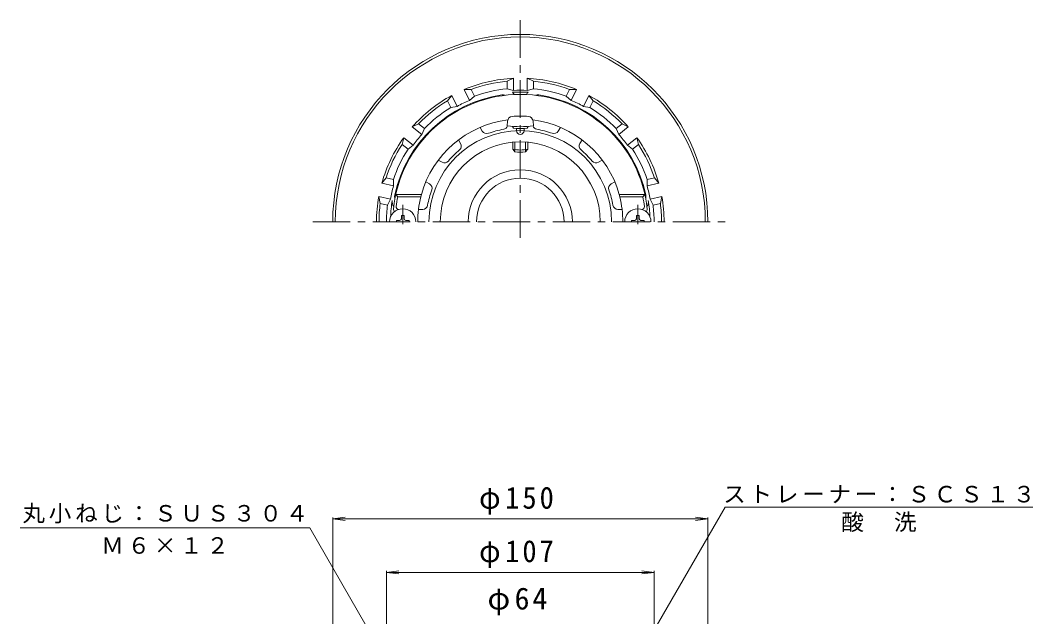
# Model space of a CAD drawing. Units: millimetres, scale not verified. Extents: x -222 to 229, y -346 to 326.
# Drawn here: x -222 to 182.9, y 87.2 to 325.8 of the extents above; entities that cross this region are included whole.
import ezdxf

# ---------------------------------------------------------------- set-up
doc = ezdxf.new("R2010")
doc.units = ezdxf.units.MM
doc.header["$LTSCALE"] = 3
doc.linetypes.add('CHAIN1', pattern=[8, 5, -1, 1, -1])
for name, color, linetype, lineweight in [('0-0_通り芯', 3, 'Continuous', 9), ('0-2_仕上', 4, 'Continuous', 9), ('0-4_その他', 7, 'Continuous', 9), ('0-5_寸法', 7, 'Continuous', 9)]:
    doc.layers.add(name, color=color, linetype=linetype, lineweight=lineweight)
doc.styles.add('ＭＳ ゴシック', font='')
doc.styles.get('ＭＳ ゴシック').set_extended_font_data('MS Gothic')

msp = doc.modelspace()

# ---------------------------------------------------------------- linework, layer by layer
at = {"layer": '0-0_通り芯', "linetype": 'CHAIN1'}
for p, q in [((-22, 325.844), (-22, 238.17)), ((-105.009, 245.178), (61, 245.178))]:
    msp.add_line(p, q, dxfattribs=at)
at = {"layer": '0-0_通り芯'}
for p, q in [((-27.25, 301.434), (-24.75, 302.613)), ((-27.25, 301.434), (-27.25, 298.42)), ((-24.75, 297.796), (-24.75, 302.613)), ((-16.75, 301.434), (-19.25, 302.613)), ((-19.25, 297.796), (-19.25, 302.613)), ((-16.75, 301.434), (-16.75, 298.42)), ((-51.138, 293.585), (-49.397, 295.732)), ((-47.307, 291.392), (-49.397, 295.732)), ((-41.678, 298.14), (-44.442, 298.118)), ((-42.352, 293.778), (-44.442, 298.118)), ((-41.678, 298.14), (-40.37, 295.425)), ((-27.25, 298.42), (-24.75, 297.796)), ((-16.75, 298.42), (-19.25, 297.796)), ((-2.322, 298.14), (-3.629, 295.425)), ((-2.322, 298.14), (0.442, 298.118)), ((-1.647, 293.778), (0.442, 298.118)), ((3.308, 291.392), (5.398, 295.732)), ((7.139, 293.585), (5.398, 295.732)), ((-51.138, 293.585), (-49.831, 290.869)), ((-40.37, 295.425), (-42.352, 293.778)), ((-3.629, 295.425), (-1.647, 293.778)), ((7.139, 293.585), (5.831, 290.869)), ((-49.831, 290.869), (-47.307, 291.392)), ((5.831, 290.869), (3.308, 291.392)), ((-62.709, 284.357), (-65.189, 283.138)), ((-62.709, 284.357), (-60.353, 282.478)), ((18.709, 284.357), (16.353, 282.478)), ((18.709, 284.357), (21.19, 283.138)), ((-61.423, 280.135), (-65.189, 283.138)), ((-60.352, 282.478), (-61.423, 280.135)), ((16.353, 282.478), (17.424, 280.135)), ((17.424, 280.135), (21.19, 283.138)), ((-69.255, 276.148), (-68.618, 278.838)), ((-69.255, 276.148), (-66.899, 274.269)), ((-64.853, 275.835), (-68.618, 278.838)), ((-66.899, 274.269), (-64.853, 275.835)), ((20.853, 275.835), (24.619, 278.838)), ((22.9, 274.269), (20.853, 275.835)), ((25.256, 276.148), (22.9, 274.269)), ((25.256, 276.148), (24.619, 278.838)), ((-75.677, 262.815), (-77.382, 260.64)), ((-72.686, 259.568), (-77.382, 260.64)), ((-75.677, 262.815), (-72.738, 262.144)), ((-72.738, 262.144), (-72.686, 259.568)), ((28.739, 262.144), (28.687, 259.568)), ((28.687, 259.568), (33.383, 260.64)), ((31.677, 262.815), (28.739, 262.144)), ((31.677, 262.815), (33.383, 260.64)), ((-78.013, 252.578), (-78.606, 255.277)), ((-73.91, 254.206), (-78.606, 255.277)), ((29.911, 254.206), (34.607, 255.277)), ((34.013, 252.578), (34.607, 255.277)), ((-78.013, 252.578), (-75.075, 251.907)), ((-75.075, 251.907), (-73.91, 254.206)), ((31.075, 251.907), (29.911, 254.206)), ((34.013, 252.578), (31.075, 251.907))]:
    msp.add_line(p, q, dxfattribs=at)
for centre, radius, start, end in [((-22, 245.178), 75, 0, 180), ((-22, 245.178), 74, 0, 180), ((-22, 245.178), 57.5, 92.74126, 112.97302), ((-22, 245.178), 56.5, 95.33163, 110.38268), ((-22, 245.178), 57.5, 67.02698, 87.25874), ((-22, 245.178), 56.5, 69.61734, 84.66838), ((-22, 245.178), 51.315, 98.33057, 168.05475), ((-22, 245.178), 57.5, 118.45555, 138.68732), ((-22, 245.178), 53.5, 95.63153, 110.08275), ((-29, 292.983), 3, 71.07861, 98.33067), ((-22, 215.264), 81.867, 87.78403, 92.21597), ((-28.414, 294.08), 4.416, 27.47607, 42.62891), ((-22, 245.178), 52.69, 87.00821, 92.99167), ((-15.585, 294.08), 4.416, 137.37109, 152.52393), ((-22, 245.178), 53.5, 69.91725, 84.36847), ((-15, 292.983), 3, 81.66933, 108.92133), ((-22, 245.178), 51.315, 11.94525, 81.66943), ((-22, 245.178), 57.5, 41.31268, 61.54445), ((-22, 245.178), 56.5, 121.04591, 136.09695), ((-22, 245.178), 52.69, 112.72258, 118.70607), ((-22, 245.178), 52.69, 61.29393, 67.27742), ((-22, 245.178), 56.5, 43.90305, 58.95409), ((-22, 245.178), 53.5, 121.34583, 135.79704), ((-22, 245.178), 53.5, 44.20296, 58.65417), ((-22, 245.178), 52.69, 138.43687, 144.42036), ((-22, 245.178), 52.69, 35.57964, 41.56313), ((-22, 245.178), 57.5, 144.16983, 164.4016), ((-22, 245.178), 56.5, 146.76019, 161.81123), ((-22, 245.178), 57.5, 15.5984, 35.83017), ((-22, 245.178), 56.5, 18.18877, 33.23981), ((-22, 245.178), 53.5, 147.0601, 161.51132), ((-22, 245.178), 53.5, 18.48868, 32.9399), ((-22, 245.178), 20.849, 0, 180), ((-22, 245.178), 52.69, 164.15117, 170.13466), ((-22, 245.178), 17.487, 0, 180), ((-22, 245.178), 52.69, 9.86536, 15.84885), ((-22, 245.178), 57.5, 169.88412, 180), ((-69.268, 255.178), 3, 168.05467, 195.30696), ((25.269, 255.178), 3, 344.69295, 11.94533), ((-22, 245.178), 57.5, 0, 10.11588), ((-22, 245.178), 56.5, 172.47449, 180), ((-22, 245.178), 53.5, 172.7744, 180), ((-22, 245.178), 51.904, 170.58484, 177.82471), ((-70.245, 253.178), 3, 170.58498, 217.49829), ((26.245, 253.178), 3, 322.50171, 9.41502), ((-22, 245.178), 51.904, 2.17531, 9.41516), ((-22, 245.178), 53.5, 0, 7.2256), ((-22, 245.178), 56.5, 0, 7.52551)]:
    msp.add_arc(centre, radius, start, end, dxfattribs=at)
at = {"layer": '0-2_仕上'}
for p, q in [((-27.25, 283.615), (-27.083, 285.519)), ((-16.75, 283.615), (-16.916, 285.519)), ((-24.714, 282.655), (-25.124, 283.386)), ((-19.286, 282.655), (-18.875, 283.386)), ((-25, 277.088), (-25, 274.273)), ((-24.13, 277.144), (-24.13, 273.23)), ((-19.87, 277.144), (-19.87, 273.23)), ((-19, 277.088), (-19, 274.273)), ((-24.13, 273.23), (-25, 274.273)), ((-19, 274.273), (-19.87, 273.23)), ((-69.496, 247.678), (-69.518, 246.428)), ((25.497, 247.678), (25.518, 246.428)), ((-71.5, 245.675), (-70.249, 245.696)), ((-71.5, 245.675), (-71.5, 245.178)), ((-70.249, 245.696), (-69.751, 245.929)), ((-69.518, 246.428), (-69.751, 245.929)), ((-68.481, 246.428), (-68.249, 245.929)), ((-67.75, 245.696), (-68.249, 245.929)), ((-66.5, 245.675), (-67.75, 245.696)), ((-66.5, 245.675), (-66.5, 245.178)), ((22.5, 245.675), (23.751, 245.696)), ((22.5, 245.675), (22.5, 245.178)), ((23.751, 245.696), (24.249, 245.929)), ((24.482, 246.428), (24.249, 245.929)), ((25.518, 246.428), (25.751, 245.929)), ((26.25, 245.696), (25.751, 245.929)), ((27.5, 245.675), (26.25, 245.696)), ((27.5, 245.675), (27.5, 245.178))]:
    msp.add_line(p, q, dxfattribs=at)
at = {"layer": '0-2_仕上', "color": 6}
for p, q in [((-37.184, 281.478), (-38.053, 282.982)), ((-23.5, 281.672), (-23.5, 282.53)), ((-20.5, 281.672), (-20.5, 282.53)), ((-6.816, 281.478), (-5.947, 282.982)), ((-45.844, 276.478), (-46.713, 277.982)), ((1.845, 276.478), (2.713, 277.982)), ((-53.299, 269.022), (-54.804, 269.891)), ((9.3, 269.022), (10.804, 269.891)), ((-58.299, 260.362), (-59.804, 261.231)), ((14.3, 260.362), (15.804, 261.231)), ((-61.028, 250.178), (-62.766, 250.178)), ((17.029, 250.178), (18.766, 250.178))]:
    msp.add_line(p, q, dxfattribs=at)
at = {"layer": '0-2_仕上', "linetype": 'CHAIN1'}
for p, q in [((-69, 251.934), (-69, 244.268)), ((25, 251.934), (25, 244.268))]:
    msp.add_line(p, q, dxfattribs=at)
at = {"layer": '0-2_仕上', "color": 6}
for points in [[(-61.571, 256.178), (-71.799, 256.178), (-70.99, 255.178)], [(-61.571, 256.178), (-61.762, 255.178), (-70.99, 255.178)], [(17.571, 256.178), (17.762, 255.178), (26.99, 255.178)], [(17.571, 256.178), (27.8, 256.178), (26.99, 255.178)]]:
    msp.add_lwpolyline(points, dxfattribs=at)
at = {"layer": '0-2_仕上'}
for points in [[(-69.496, 247.678), (-68.503, 247.678), (-68.481, 246.428)], [(25.497, 247.678), (24.504, 247.678), (24.482, 246.428)]]:
    msp.add_lwpolyline(points, dxfattribs=at)
at = {"layer": '0-2_仕上', "color": 6}
for centre, radius, start, end in [((-22, 245.178), 51, 5.73915, 174.26085), ((-22, 245.178), 41.071, 96.99249, 164.46504), ((-29, 284.206), 2, 280.16846, 342.19476), ((-22, 245.178), 41.071, 15.53496, 83.00751), ((-15, 284.206), 2, 197.80524, 259.83154), ((-22, 245.178), 36.511, 0, 180), ((-35.452, 282.478), 2, 210.00014, 289.83154), ((-22, 245.178), 37.651, 100.16829, 109.83171), ((-22, 281.689), 1.5, 180.83414, 359.16586), ((-22, 245.178), 37.651, 70.16829, 79.83171), ((-8.548, 282.478), 2, 250.16846, 329.99986), ((-22, 245.178), 32, 0, 180), ((-47.576, 275.478), 2, 310.16846, 29.99986), ((3.577, 275.478), 2, 150.00014, 229.83154), ((-22, 245.178), 37.651, 130.16829, 139.83171), ((-22, 245.178), 37.651, 40.16829, 49.83171), ((-52.299, 270.754), 2, 240.00014, 319.83154), ((8.3, 270.754), 2, 220.16846, 299.99986), ((-59.299, 258.63), 2, 340.16846, 59.99986), ((15.3, 258.63), 2, 120.00014, 199.83154), ((-22, 245.178), 50, 168.46304, 172.9666), ((-22, 245.178), 41, 165.883, 180), ((-22, 245.178), 37.651, 160.16829, 169.83171), ((-22, 245.178), 37.651, 10.16829, 19.83171), ((-22, 245.178), 41, 0, 14.117), ((-22, 245.178), 50, 7.0334, 11.53696), ((-70.631, 251.178), 1, 172.96663, 270), ((-61.028, 252.178), 2, 270.00014, 349.83154), ((17.029, 252.178), 2, 190.16846, 269.99986), ((26.632, 251.178), 1, 270, 7.03337), ((-71.749, 250.178), 1, 174.26088, 240.50867), ((27.75, 250.178), 1, 299.49022, 5.73912)]:
    msp.add_arc(centre, radius, start, end, dxfattribs=at)
at = {"layer": '0-2_仕上'}
for centre, radius, start, end in [((-22, 257.515), 30, 83.6618, 96.3382), ((-22, 322.266), 39.006, 262.2648, 277.73523), ((-25.091, 285.344), 2, 96.33817, 175.00002), ((-18.909, 285.344), 2, 4.99998, 83.66183), ((-22, 303.032), 20.557, 262.41325, 277.58655), ((-22, 287.1), 13.173, 256.83595, 283.16405), ((-22, 287.1), 14.032, 261.26909, 278.73091), ((-69, 245.178), 5.25, 0, 180), ((25, 245.178), 5.25, 0, 180)]:
    msp.add_arc(centre, radius, start, end, dxfattribs=at)
at = {"layer": '0-4_その他'}
for p, q in [((-97, 126.326), (-92.043, 126.978)), ((-97, -8.266), (-97, 126.926)), ((-97, 126.326), (53, 126.326)), ((-97, 126.326), (-92.043, 125.673)), ((53, 126.326), (48.043, 126.978)), ((53, 126.326), (48.043, 125.673)), ((53, -8.266), (53, 126.926)), ((-75.5, 104.949), (-70.542, 105.602)), ((-75.5, -1.266), (-75.5, 105.549)), ((31.5, 104.949), (26.543, 105.602)), ((31.5, -1.266), (31.5, 105.549)), ((-75.5, 104.949), (31.5, 104.949)), ((-75.5, 104.949), (-70.542, 104.297)), ((31.5, 104.949), (26.543, 104.297))]:
    msp.add_line(p, q, dxfattribs=at)
at = {"layer": '0-5_寸法'}
for p, q in [((-106.215, 122.734), (-221.97, 122.734)), ((-63.806, 49.279), (-106.215, 122.734))]:
    msp.add_line(p, q, dxfattribs=at)
msp.add_lwpolyline([(13.58, 50.734), (59.869, 131.063), (182.937, 131.063)], dxfattribs=at)

# ---------------------------------------------------------------- texts
at = {"layer": '0-4_その他', "color": 2, "char_height": 8.798, "attachment_point": 7, "style": 'ＭＳ ゴシック'}
for s, insert in [('\\T1.21;\\W0.95;φ150', (-38.5, 128.011)), ('\\T1.21;\\W0.95;φ107', (-38.5, 106.635)), ('\\T1.19;φ64', (-35.125, 87.695))]:
    msp.add_mtext(s, dxfattribs=dict(at, insert=insert))
at = {"layer": '0-5_寸法', "char_height": 6.598, "attachment_point": 7, "style": 'ＭＳ ゴシック'}
for s, insert in [('\\T1.17;ストレーナー：ＳＣＳ１３', (59.153, 132.584)), ('\\T1.17;丸小ねじ：ＳＵＳ３０４', (-221.093, 124.537)), ('\\T1.17;酸\u3000洗', (106.403, 121.053)), ('\\T1.17;Ｍ６×１２', (-189.593, 112.283))]:
    msp.add_mtext(s, dxfattribs=dict(at, insert=insert))

doc.saveas('drawing.dxf')
